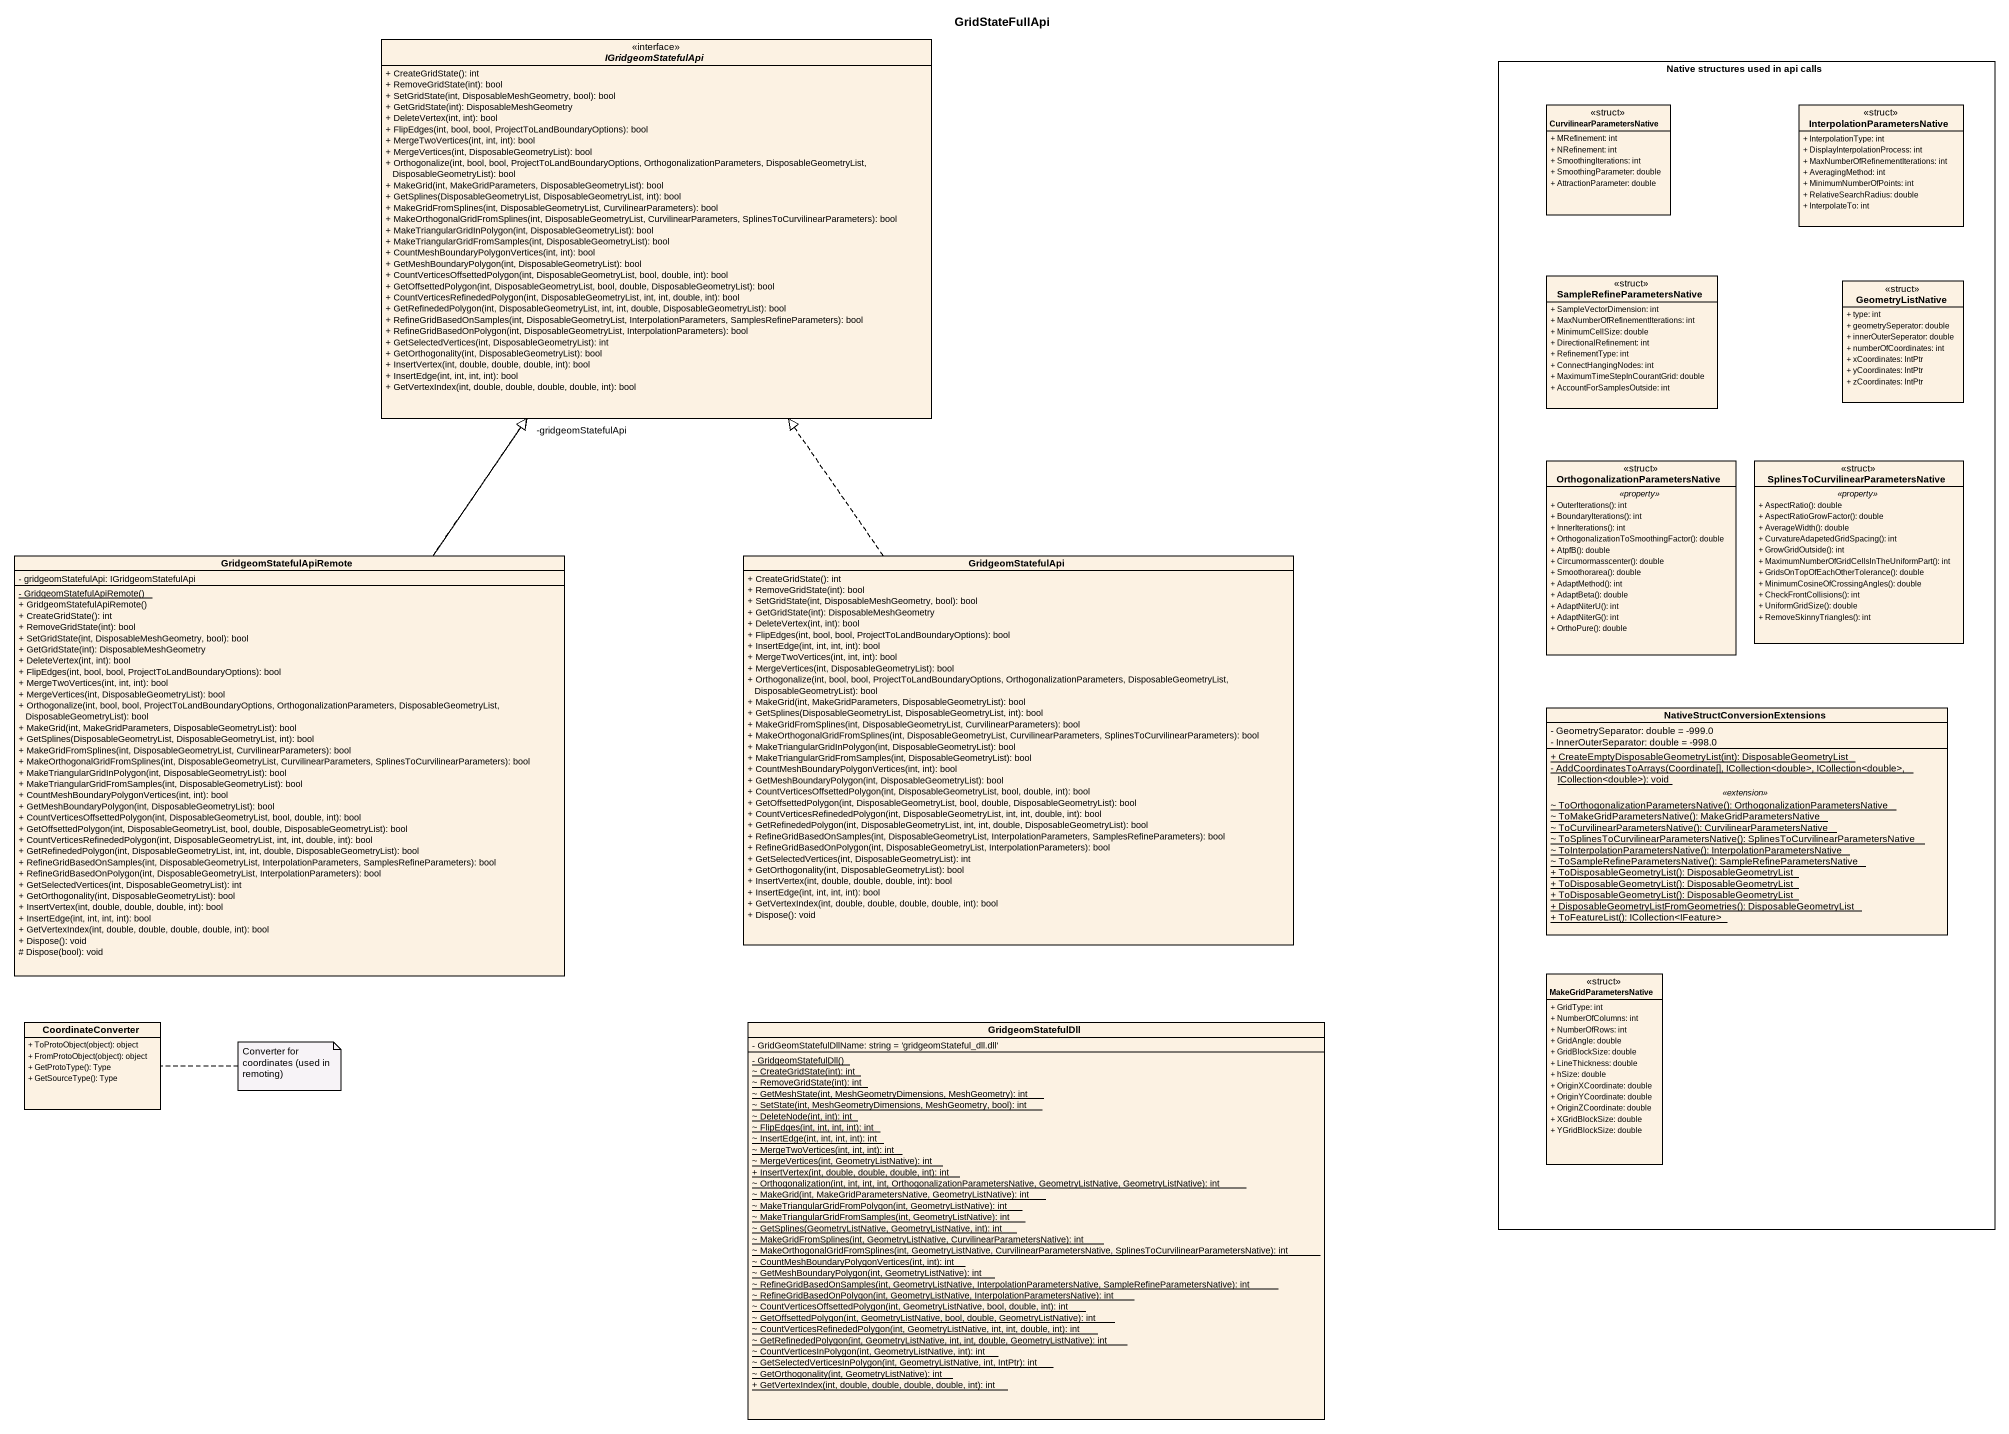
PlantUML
@startuml
title GridStateFullApi
hide circle
hide empty members
skinparam classAttributeIconSize 0
interface IGridgeomStatefulApi {
  + CreateGridState(): int
  + RemoveGridState(int): bool
  + SetGridState(int, DisposableMeshGeometry, bool): bool
  + GetGridState(int): DisposableMeshGeometry
  + DeleteVertex(int, int): bool
  + FlipEdges(int, bool, bool, ProjectToLandBoundaryOptions): bool
  + MergeTwoVertices(int, int, int): bool
  + MergeVertices(int, DisposableGeometryList): bool
  + Orthogonalize(int, bool, bool, ProjectToLandBoundaryOptions, OrthogonalizationParameters, DisposableGeometryList, DisposableGeometryList): bool
  + MakeGrid(int, MakeGridParameters, DisposableGeometryList): bool
  + GetSplines(DisposableGeometryList, DisposableGeometryList, int): bool
  + MakeGridFromSplines(int, DisposableGeometryList, CurvilinearParameters): bool
  + MakeOrthogonalGridFromSplines(int, DisposableGeometryList, CurvilinearParameters, SplinesToCurvilinearParameters): bool
  + MakeTriangularGridInPolygon(int, DisposableGeometryList): bool
  + MakeTriangularGridFromSamples(int, DisposableGeometryList): bool
  + CountMeshBoundaryPolygonVertices(int, int): bool
  + GetMeshBoundaryPolygon(int, DisposableGeometryList): bool
  + CountVerticesOffsettedPolygon(int, DisposableGeometryList, bool, double, int): bool
  + GetOffsettedPolygon(int, DisposableGeometryList, bool, double, DisposableGeometryList): bool
  + CountVerticesRefinededPolygon(int, DisposableGeometryList, int, int, double, int): bool
  + GetRefinededPolygon(int, DisposableGeometryList, int, int, double, DisposableGeometryList): bool
  + RefineGridBasedOnSamples(int, DisposableGeometryList, InterpolationParameters, SamplesRefineParameters): bool
  + RefineGridBasedOnPolygon(int, DisposableGeometryList, InterpolationParameters): bool
  + GetSelectedVertices(int, DisposableGeometryList): int
  + GetOrthogonality(int, DisposableGeometryList): bool
  + InsertVertex(int, double, double, double, int): bool
  + InsertEdge(int, int, int, int): bool
  + GetVertexIndex(int, double, double, double, double, int): bool
}
rectangle "Native structures used in api calls" as Native_structures_used_in {
  class CurvilinearParametersNative <<struct>> {
    + MRefinement: int
    + NRefinement: int
    + SmoothingIterations: int
    + SmoothingParameter: double
    + AttractionParameter: double
  }
  class "InterpolationParametersNative" as InterpolationParametersNativ <<struct>> {
    + InterpolationType: int
    + DisplayInterpolationProcess: int
    + MaxNumberOfRefinementIterations: int
    + AveragingMethod: int
    + MinimumNumberOfPoints: int
    + RelativeSearchRadius: double
    + InterpolateTo: int
  }
  class SampleRefineParametersNative <<struct>> {
    + SampleVectorDimension: int
    + MaxNumberOfRefinementIterations: int
    + MinimumCellSize: double
    + DirectionalRefinement: int
    + RefinementType: int
    + ConnectHangingNodes: int
    + MaximumTimeStepInCourantGrid: double
    + AccountForSamplesOutside: int
  }
  class GeometryListNative <<struct>> {
    + type: int
    + geometrySeperator: double
    + innerOuterSeperator: double
    + numberOfCoordinates: int
    + xCoordinates: IntPtr
    + yCoordinates: IntPtr
    + zCoordinates: IntPtr
  }
  class "OrthogonalizationParametersNative" as OrthogonalizationParametersN <<struct>> {
    .. <<property>> ..
    + OuterIterations(): int
    + BoundaryIterations(): int
    + InnerIterations(): int
    + OrthogonalizationToSmoothingFactor(): double
    + AtpfB(): double
    + Circumormasscenter(): double
    + Smoothorarea(): double
    + AdaptMethod(): int
    + AdaptBeta(): double
    + AdaptNiterU(): int
    + AdaptNiterG(): int
    + OrthoPure(): double
  }
  class "SplinesToCurvilinearParametersNative" as SplinesToCurvilinearParamete <<struct>> {
    .. <<property>> ..
    + AspectRatio(): double
    + AspectRatioGrowFactor(): double
    + AverageWidth(): double
    + CurvatureAdapetedGridSpacing(): int
    + GrowGridOutside(): int
    + MaximumNumberOfGridCellsInTheUniformPart(): int
    + GridsOnTopOfEachOtherTolerance(): double
    + MinimumCosineOfCrossingAngles(): double
    + CheckFrontCollisions(): int
    + UniformGridSize(): double
    + RemoveSkinnyTriangles(): int
  }
  class "NativeStructConversionExtensions" as NativeStructConversionExtens {
    - GeometrySeparator: double = -999.0
    - InnerOuterSeparator: double = -998.0
    --
    {static} + CreateEmptyDisposableGeometryList(int): DisposableGeometryList
    {static} - AddCoordinatesToArrays(Coordinate[], ICollection<double>, ICollection<double>, ICollection<double>): void
    .. <<extension>> ..
    {static} ~ ToOrthogonalizationParametersNative(): OrthogonalizationParametersNative
    {static} ~ ToMakeGridParametersNative(): MakeGridParametersNative
    {static} ~ ToCurvilinearParametersNative(): CurvilinearParametersNative
    {static} ~ ToSplinesToCurvilinearParametersNative(): SplinesToCurvilinearParametersNative
    {static} ~ ToInterpolationParametersNative(): InterpolationParametersNative
    {static} ~ ToSampleRefineParametersNative(): SampleRefineParametersNative
    {static} + ToDisposableGeometryList(): DisposableGeometryList
    {static} + ToDisposableGeometryList(): DisposableGeometryList
    {static} + ToDisposableGeometryList(): DisposableGeometryList
    {static} + DisposableGeometryListFromGeometries(): DisposableGeometryList
    {static} + ToFeatureList(): ICollection<IFeature>
  }
  class MakeGridParametersNative <<struct>> {
    + GridType: int
    + NumberOfColumns: int
    + NumberOfRows: int
    + GridAngle: double
    + GridBlockSize: double
    + LineThickness: double
    + hSize: double
    + OriginXCoordinate: double
    + OriginYCoordinate: double
    + OriginZCoordinate: double
    + XGridBlockSize: double
    + YGridBlockSize: double
  }
}
class GridgeomStatefulApiRemote {
  - gridgeomStatefulApi: IGridgeomStatefulApi
  {static} - GridgeomStatefulApiRemote()
  + GridgeomStatefulApiRemote()
  + CreateGridState(): int
  + RemoveGridState(int): bool
  + SetGridState(int, DisposableMeshGeometry, bool): bool
  + GetGridState(int): DisposableMeshGeometry
  + DeleteVertex(int, int): bool
  + FlipEdges(int, bool, bool, ProjectToLandBoundaryOptions): bool
  + MergeTwoVertices(int, int, int): bool
  + MergeVertices(int, DisposableGeometryList): bool
  + Orthogonalize(int, bool, bool, ProjectToLandBoundaryOptions, OrthogonalizationParameters, DisposableGeometryList, DisposableGeometryList): bool
  + MakeGrid(int, MakeGridParameters, DisposableGeometryList): bool
  + GetSplines(DisposableGeometryList, DisposableGeometryList, int): bool
  + MakeGridFromSplines(int, DisposableGeometryList, CurvilinearParameters): bool
  + MakeOrthogonalGridFromSplines(int, DisposableGeometryList, CurvilinearParameters, SplinesToCurvilinearParameters): bool
  + MakeTriangularGridInPolygon(int, DisposableGeometryList): bool
  + MakeTriangularGridFromSamples(int, DisposableGeometryList): bool
  + CountMeshBoundaryPolygonVertices(int, int): bool
  + GetMeshBoundaryPolygon(int, DisposableGeometryList): bool
  + CountVerticesOffsettedPolygon(int, DisposableGeometryList, bool, double, int): bool
  + GetOffsettedPolygon(int, DisposableGeometryList, bool, double, DisposableGeometryList): bool
  + CountVerticesRefinededPolygon(int, DisposableGeometryList, int, int, double, int): bool
  + GetRefinededPolygon(int, DisposableGeometryList, int, int, double, DisposableGeometryList): bool
  + RefineGridBasedOnSamples(int, DisposableGeometryList, InterpolationParameters, SamplesRefineParameters): bool
  + RefineGridBasedOnPolygon(int, DisposableGeometryList, InterpolationParameters): bool
  + GetSelectedVertices(int, DisposableGeometryList): int
  + GetOrthogonality(int, DisposableGeometryList): bool
  + InsertVertex(int, double, double, double, int): bool
  + InsertEdge(int, int, int, int): bool
  + GetVertexIndex(int, double, double, double, double, int): bool
  + Dispose(): void
  # Dispose(bool): void
}
class GridgeomStatefulApi {
  + CreateGridState(): int
  + RemoveGridState(int): bool
  + SetGridState(int, DisposableMeshGeometry, bool): bool
  + GetGridState(int): DisposableMeshGeometry
  + DeleteVertex(int, int): bool
  + FlipEdges(int, bool, bool, ProjectToLandBoundaryOptions): bool
  + InsertEdge(int, int, int, int): bool
  + MergeTwoVertices(int, int, int): bool
  + MergeVertices(int, DisposableGeometryList): bool
  + Orthogonalize(int, bool, bool, ProjectToLandBoundaryOptions, OrthogonalizationParameters, DisposableGeometryList, DisposableGeometryList): bool
  + MakeGrid(int, MakeGridParameters, DisposableGeometryList): bool
  + GetSplines(DisposableGeometryList, DisposableGeometryList, int): bool
  + MakeGridFromSplines(int, DisposableGeometryList, CurvilinearParameters): bool
  + MakeOrthogonalGridFromSplines(int, DisposableGeometryList, CurvilinearParameters, SplinesToCurvilinearParameters): bool
  + MakeTriangularGridInPolygon(int, DisposableGeometryList): bool
  + MakeTriangularGridFromSamples(int, DisposableGeometryList): bool
  + CountMeshBoundaryPolygonVertices(int, int): bool
  + GetMeshBoundaryPolygon(int, DisposableGeometryList): bool
  + CountVerticesOffsettedPolygon(int, DisposableGeometryList, bool, double, int): bool
  + GetOffsettedPolygon(int, DisposableGeometryList, bool, double, DisposableGeometryList): bool
  + CountVerticesRefinededPolygon(int, DisposableGeometryList, int, int, double, int): bool
  + GetRefinededPolygon(int, DisposableGeometryList, int, int, double, DisposableGeometryList): bool
  + RefineGridBasedOnSamples(int, DisposableGeometryList, InterpolationParameters, SamplesRefineParameters): bool
  + RefineGridBasedOnPolygon(int, DisposableGeometryList, InterpolationParameters): bool
  + GetSelectedVertices(int, DisposableGeometryList): int
  + GetOrthogonality(int, DisposableGeometryList): bool
  + InsertVertex(int, double, double, double, int): bool
  + InsertEdge(int, int, int, int): bool
  + GetVertexIndex(int, double, double, double, double, int): bool
  + Dispose(): void
}
class CoordinateConverter {
  + ToProtoObject(object): object
  + FromProtoObject(object): object
  + GetProtoType(): Type
  + GetSourceType(): Type
}
class GridgeomStatefulDll {
  - GridGeomStatefulDllName: string = 'gridgeomStateful_dll.dll'
  {static} - GridgeomStatefulDll()
  {static} ~ CreateGridState(int): int
  {static} ~ RemoveGridState(int): int
  {static} ~ GetMeshState(int, MeshGeometryDimensions, MeshGeometry): int
  {static} ~ SetState(int, MeshGeometryDimensions, MeshGeometry, bool): int
  {static} ~ DeleteNode(int, int): int
  {static} ~ FlipEdges(int, int, int, int): int
  {static} ~ InsertEdge(int, int, int, int): int
  {static} ~ MergeTwoVertices(int, int, int): int
  {static} ~ MergeVertices(int, GeometryListNative): int
  {static} + InsertVertex(int, double, double, double, int): int
  {static} ~ Orthogonalization(int, int, int, int, OrthogonalizationParametersNative, GeometryListNative, GeometryListNative): int
  {static} ~ MakeGrid(int, MakeGridParametersNative, GeometryListNative): int
  {static} ~ MakeTriangularGridFromPolygon(int, GeometryListNative): int
  {static} ~ MakeTriangularGridFromSamples(int, GeometryListNative): int
  {static} ~ GetSplines(GeometryListNative, GeometryListNative, int): int
  {static} ~ MakeGridFromSplines(int, GeometryListNative, CurvilinearParametersNative): int
  {static} ~ MakeOrthogonalGridFromSplines(int, GeometryListNative, CurvilinearParametersNative, SplinesToCurvilinearParametersNative): int
  {static} ~ CountMeshBoundaryPolygonVertices(int, int): int
  {static} ~ GetMeshBoundaryPolygon(int, GeometryListNative): int
  {static} ~ RefineGridBasedOnSamples(int, GeometryListNative, InterpolationParametersNative, SampleRefineParametersNative): int
  {static} ~ RefineGridBasedOnPolygon(int, GeometryListNative, InterpolationParametersNative): int
  {static} ~ CountVerticesOffsettedPolygon(int, GeometryListNative, bool, double, int): int
  {static} ~ GetOffsettedPolygon(int, GeometryListNative, bool, double, GeometryListNative): int
  {static} ~ CountVerticesRefinededPolygon(int, GeometryListNative, int, int, double, int): int
  {static} ~ GetRefinededPolygon(int, GeometryListNative, int, int, double, GeometryListNative): int
  {static} ~ CountVerticesInPolygon(int, GeometryListNative, int): int
  {static} ~ GetSelectedVerticesInPolygon(int, GeometryListNative, int, IntPtr): int
  {static} ~ GetOrthogonality(int, GeometryListNative): int
  {static} + GetVertexIndex(int, double, double, double, double, int): int
}
GridgeomStatefulApiRemote -up-> "-gridgeomStatefulApi" IGridgeomStatefulApi
GridgeomStatefulApiRemote .up.|> IGridgeomStatefulApi
GridgeomStatefulApi .up.|> IGridgeomStatefulApi
note right of CoordinateConverter : Converter for coordinates (used in remoting)
@enduml
